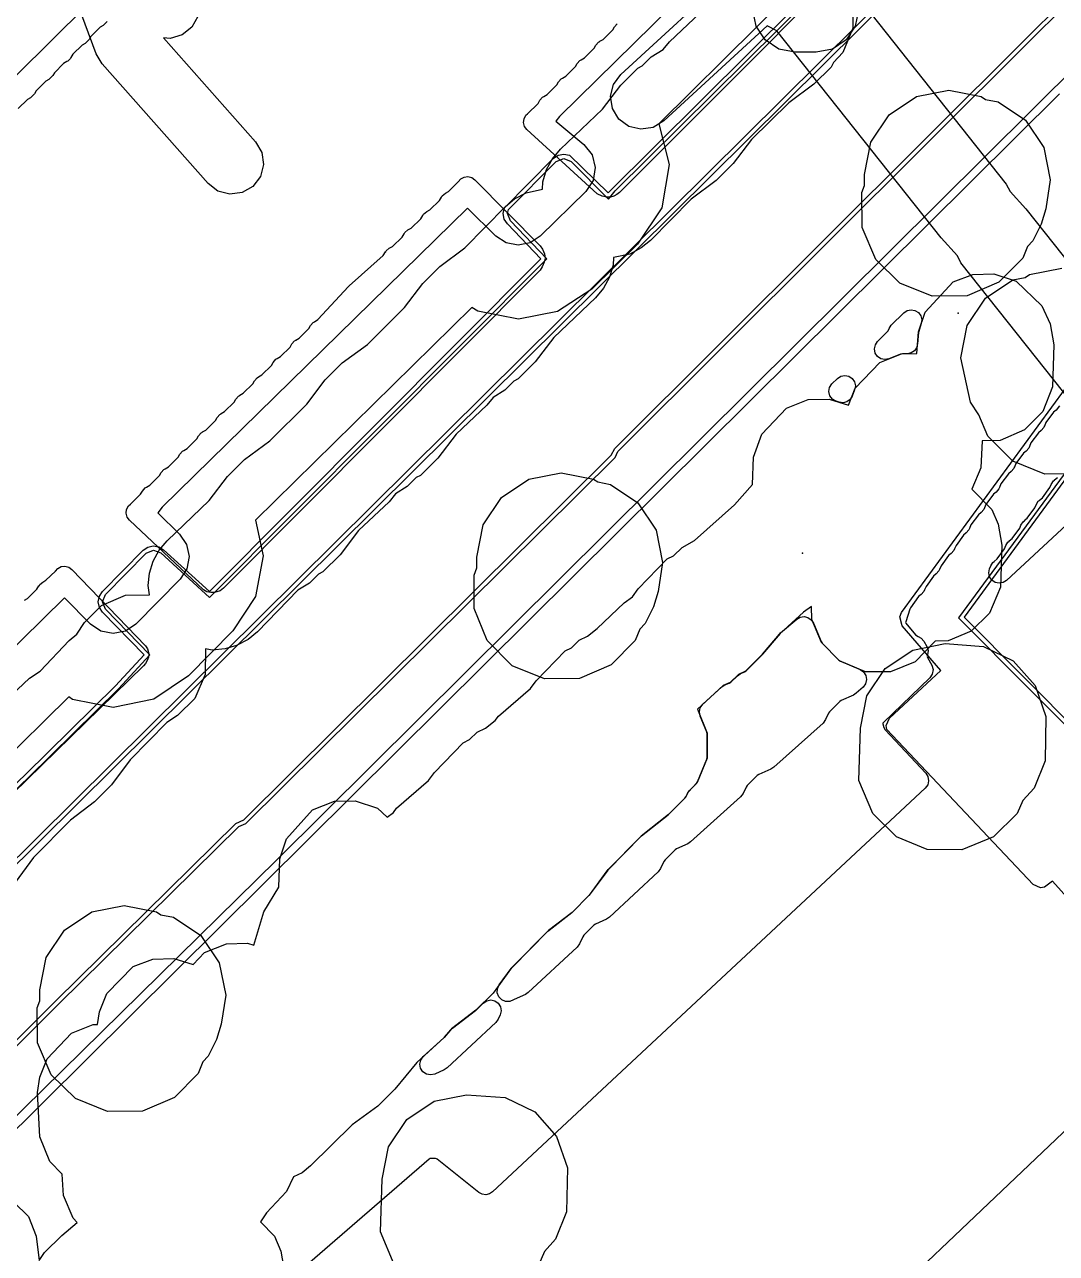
# Model space of a CAD drawing. Header units: metres. Extents: x -2677 to -840, y 169 to 1487.
# Drawn here: x -2150.9 to -2102.1, y 564.7 to 622.9 of the extents above; entities that cross this region are included whole.
import ezdxf

# ---------------------------------------------------------------- set-up
doc = ezdxf.new("R2010")
doc.units = ezdxf.units.M
for name, color, linetype in [('AI_GREENING_ALLOWED_ZONE', 4, 'Continuous'), ('AI_GREENING_EXCLUSIONS', 1, 'Continuous'), ('AI_GREENING_LAWN', 82, 'Continuous'), ('AI_GREENING_REJECTED', 6, 'Continuous')]:
    doc.layers.add(name, color=color, linetype=linetype)

msp = doc.modelspace()

# ---------------------------------------------------------------- linework, layer by layer
at = {"layer": 'AI_GREENING_ALLOWED_ZONE'}
for points in [[(-2110.003, 607.101), (-2110.194, 607.066), (-2110.384, 607.107), (-2110.544, 607.216), (-2110.65, 607.378), (-2110.687, 607.569), (-2110.648, 607.759), (-2110.541, 607.92), (-2110.099, 608.362), (-2110.048, 608.434), (-2109.998, 608.546), (-2109.894, 608.694), (-2109.301, 609.28), (-2109.143, 609.385), (-2108.958, 609.424), (-2108.771, 609.392), (-2108.61, 609.292), (-2108.498, 609.14), (-2108.45, 608.956), (-2108.474, 608.769), (-2108.594, 608.403), (-2108.606, 608.343), (-2108.645, 607.807), (-2108.691, 607.63), (-2108.798, 607.482), (-2108.951, 607.382), (-2109.13, 607.343), (-2109.366, 607.337), (-2109.451, 607.32), (-2110.003, 607.101)], [(-2112.5, 605.09), (-2112.678, 605.19), (-2112.801, 605.353), (-2112.849, 605.551), (-2112.814, 605.752), (-2112.701, 605.922), (-2112.445, 606.175), (-2112.284, 606.281), (-2112.094, 606.319), (-2111.905, 606.282), (-2111.743, 606.176), (-2111.634, 606.016), (-2111.594, 605.828), (-2111.628, 605.637), (-2111.744, 605.34), (-2111.843, 605.182), (-2111.994, 605.071), (-2112.174, 605.023), (-2112.36, 605.045), (-2112.5, 605.09)], [(-2127.777, 576.735), (-2127.96, 576.657), (-2128.16, 576.657), (-2128.343, 576.734), (-2128.482, 576.877), (-2128.554, 577.063), (-2128.548, 577.262), (-2128.464, 577.443), (-2127.897, 578.217), (-2127.85, 578.272), (-2126.154, 579.994), (-2126.101, 580.041), (-2125.018, 580.867), (-2124.993, 580.889), (-2124.208, 581.674), (-2124.183, 581.703), (-2123.34, 582.852), (-2123.294, 582.907), (-2121.763, 584.464), (-2121.718, 584.505), (-2120.46, 585.504), (-2120.439, 585.523), (-2119.667, 586.295), (-2119.62, 586.36), (-2119.545, 586.511), (-2119.458, 586.635), (-2119.115, 586.992), (-2119.064, 587.071), (-2118.633, 588.133), (-2118.615, 588.226), (-2118.615, 589.317), (-2118.633, 589.41), (-2118.946, 590.181), (-2118.982, 590.379), (-2118.938, 590.575), (-2118.82, 590.738), (-2117.915, 591.565), (-2117.771, 591.658), (-2117.564, 591.744), (-2117.489, 591.793), (-2117.178, 592.09), (-2117.05, 592.179), (-2116.839, 592.281), (-2116.771, 592.329), (-2115.998, 593.102), (-2115.984, 593.117), (-2115.188, 594.06), (-2115.132, 594.116), (-2114.368, 594.773), (-2114.206, 594.867), (-2114.02, 594.894), (-2113.838, 594.85), (-2113.684, 594.743), (-2113.581, 594.587), (-2113.215, 593.713), (-2113.164, 593.636), (-2112.377, 592.829), (-2112.295, 592.773), (-2111.368, 592.386), (-2111.202, 592.273), (-2111.094, 592.105), (-2111.061, 591.907), (-2111.107, 591.713), (-2111.227, 591.552), (-2111.556, 591.257), (-2111.685, 591.173), (-2112.262, 590.915), (-2112.336, 590.864), (-2112.813, 590.387), (-2112.862, 590.316), (-2113.003, 590.012), (-2113.123, 589.851), (-2115.46, 587.754), (-2115.59, 587.67), (-2116.167, 587.412), (-2116.241, 587.361), (-2116.718, 586.884), (-2116.767, 586.813), (-2116.908, 586.509), (-2117.027, 586.348), (-2119.396, 584.216), (-2119.526, 584.132), (-2120.057, 583.893), (-2120.131, 583.842), (-2120.608, 583.365), (-2120.658, 583.294), (-2120.815, 582.953), (-2120.929, 582.796), (-2123.239, 580.651), (-2123.374, 580.562), (-2123.902, 580.324), (-2123.976, 580.274), (-2124.453, 579.797), (-2124.503, 579.725), (-2124.66, 579.384), (-2124.774, 579.227), (-2127.084, 577.083), (-2127.219, 576.994), (-2127.748, 576.756), (-2127.777, 576.735)], [(-2131.512, 573.224), (-2131.707, 573.18), (-2131.904, 573.216), (-2132.071, 573.327), (-2132.181, 573.495), (-2132.217, 573.692), (-2132.172, 573.887), (-2132.054, 574.049), (-2131.075, 574.942), (-2131.052, 574.965), (-2130.749, 575.323), (-2130.671, 575.397), (-2129.575, 576.231), (-2129.549, 576.253), (-2129.217, 576.585), (-2129.053, 576.695), (-2128.858, 576.732), (-2128.665, 576.69), (-2128.502, 576.577), (-2128.397, 576.41), (-2128.364, 576.215), (-2128.41, 576.022), (-2128.505, 575.816), (-2128.619, 575.659), (-2130.93, 573.515), (-2131.065, 573.425), (-2131.512, 573.224)]]:
    msp.add_lwpolyline(points, close=True, dxfattribs=at)
at = {"layer": 'AI_GREENING_EXCLUSIONS'}
for points in [[(-2093.867, 640.424), (-2153.902, 580.894)], [(-2093.726, 640.282), (-2153.761, 580.751)], [(-2176.822, 549.261), (-2154.031, 571.886), (-2153.841, 572.305), (-2149.463, 576.696), (-2140.934, 585.085), (-2140.556, 585.263), (-2123.156, 602.537), (-2122.985, 602.857), (-2103.329, 622.454), (-2092.855, 632.832)], [(-2176.681, 549.119), (-2153.842, 571.792), (-2153.7, 572.164), (-2149.321, 576.555), (-2140.794, 584.942), (-2140.453, 585.083), (-2122.976, 602.433), (-2122.844, 602.716), (-2103.188, 622.312), (-2092.715, 632.689)], [(-2111.444, 632.513), (-2125.607, 618.586), (-2125.772, 618.354), (-2124.451, 617.254), (-2124.063, 616.766), (-2123.908, 616.162), (-2124.012, 615.547), (-2124.356, 615.027), (-2126.517, 612.909), (-2126.988, 612.596), (-2127.562, 612.48), (-2128.136, 612.592), (-2128.624, 612.915), (-2129.957, 614.239), (-2144.426, 600.079), (-2144.63, 599.809), (-2143.594, 598.794), (-2143.264, 598.31), (-2143.144, 597.737), (-2143.253, 597.161), (-2143.575, 596.671), (-2145.674, 594.537), (-2146.163, 594.205), (-2146.741, 594.088), (-2147.32, 594.203), (-2147.809, 594.533), (-2149.051, 595.786), (-2158.16, 586.828)], [(-2102.048, 632.429), (-2111.227, 623.918), (-2104.45, 615.381), (-2104.265, 615.021), (-2103.517, 614.206), (-2095.591, 604.223)], [(-2156.851, 581.722), (-2150.887, 587.409), (-2146.625, 591.612), (-2145.278, 593.082), (-2147.245, 595.1), (-2147.392, 595.325), (-2147.444, 595.59), (-2147.391, 595.854), (-2147.243, 596.079), (-2145.323, 598.032), (-2145.103, 598.184), (-2144.843, 598.241), (-2144.579, 598.198), (-2144.351, 598.058), (-2142.181, 596.074), (-2126.484, 611.843), (-2128.072, 613.495), (-2128.218, 613.723), (-2128.267, 613.99), (-2128.21, 614.256), (-2125.897, 616.598), (-2125.669, 616.747), (-2125.401, 616.798), (-2125.134, 616.743), (-2123.298, 614.962), (-2107.799, 630.377)], [(-2156.718, 581.573), (-2150.748, 587.266), (-2146.481, 591.473), (-2145.004, 593.086), (-2147.101, 595.239), (-2147.244, 595.589), (-2147.1, 595.939), (-2145.18, 597.892), (-2144.837, 598.042), (-2144.486, 597.911), (-2142.173, 595.797), (-2126.205, 611.841), (-2127.927, 613.633), (-2128.067, 613.987), (-2128.026, 614.177), (-2125.757, 616.455), (-2125.403, 616.598), (-2125.051, 616.45), (-2123.289, 614.669), (-2122.973, 615.055), (-2107.518, 630.373)], [(-2111.645, 627.406), (-2120.905, 618.231), (-2120.411, 616.31), (-2120.757, 614.26), (-2121.906, 612.528), (-2124.066, 610.41), (-2125.699, 609.342), (-2127.549, 608.98), (-2129.464, 609.354), (-2129.75, 609.533), (-2139.997, 599.459), (-2139.644, 597.769), (-2140.008, 595.85), (-2141.079, 594.217), (-2143.179, 592.082), (-2144.807, 590.979), (-2146.734, 590.588), (-2148.663, 590.972), (-2148.836, 591.088), (-2155.705, 584.333)], [(-2157.899, 614.036), (-2146.378, 625.448)], [(-2098.615, 601.598), (-2106.598, 611.655), (-2106.764, 611.976), (-2107.531, 612.829), (-2115.314, 622.633), (-2115.775, 622.879), (-2120.668, 618.372), (-2121.167, 618.067), (-2121.745, 617.976), (-2122.314, 618.114), (-2122.787, 618.459), (-2123.092, 618.958), (-2123.182, 619.537), (-2123.045, 620.105), (-2122.7, 620.578), (-2117.164, 625.677)], [(-2142.736, 623.322), (-2143.018, 622.809), (-2143.474, 622.443), (-2144.036, 622.279), (-2144.352, 622.314), (-2139.996, 617.389), (-2139.701, 616.884), (-2139.622, 616.304), (-2139.771, 615.738), (-2140.125, 615.272), (-2140.631, 614.977), (-2141.211, 614.898), (-2141.777, 615.048), (-2142.243, 615.402), (-2147.258, 621.071), (-2147.541, 621.544), (-2148.749, 624.803)], [(-2152.143, 590.627), (-2150.706, 591.977), (-2150.193, 592.301), (-2148.829, 593.754), (-2148.457, 594.057), (-2148.101, 594.611), (-2147.291, 595.421), (-2146.152, 595.912), (-2145.02, 595.926), (-2145.079, 596.36), (-2145.017, 596.948), (-2144.84, 597.518), (-2144.564, 598.031), (-2144.184, 598.487), (-2142.189, 600.391), (-2141.325, 601.531), (-2140.515, 602.341), (-2139.327, 603.217), (-2137.566, 604.96), (-2136.702, 606.1), (-2135.892, 606.911), (-2134.704, 607.786), (-2132.943, 609.529), (-2132.079, 610.669), (-2131.268, 611.48), (-2130.081, 612.355), (-2128.159, 614.324), (-2127.729, 614.678), (-2127.182, 614.969), (-2126.414, 615.135), (-2126.4, 615.486), (-2126.22, 616.066), (-2125.938, 616.582), (-2125.562, 617.035), (-2123.572, 618.926), (-2122.704, 620.065), (-2121.894, 620.876), (-2121.684, 620.984), (-2121.259, 621.408), (-2120.703, 621.752), (-2120.399, 622.125), (-2118.943, 623.489)], [(-2111.728, 624.022), (-2111.714, 622.767), (-2112.181, 621.615), (-2112.632, 621.146), (-2112.747, 620.921), (-2113.557, 620.11), (-2114.747, 619.235), (-2116.515, 617.49), (-2117.376, 616.358), (-2118.186, 615.547), (-2119.376, 614.672), (-2121.302, 612.704), (-2121.73, 612.353), (-2122.28, 612.061), (-2123.045, 611.896), (-2123.058, 611.545), (-2123.237, 610.968), (-2123.52, 610.449), (-2123.894, 609.999), (-2125.88, 608.108), (-2126.75, 606.961), (-2127.561, 606.151), (-2127.768, 606.044), (-2128.194, 605.618), (-2128.748, 605.275), (-2129.05, 604.903), (-2130.503, 603.539), (-2131.373, 602.392), (-2132.184, 601.582), (-2132.391, 601.475), (-2132.817, 601.049), (-2133.371, 600.706), (-2133.673, 600.334), (-2135.126, 598.97), (-2135.997, 597.823), (-2136.807, 597.013), (-2137.014, 596.906), (-2137.44, 596.48), (-2137.994, 596.137), (-2139.903, 594.177), (-2140.347, 593.814), (-2140.897, 593.522), (-2141.43, 593.361), (-2142.056, 593.299), (-2142.375, 593.358), (-2142.388, 592.148), (-2142.879, 591.009), (-2143.689, 590.199), (-2144.196, 589.869), (-2145.939, 588.107), (-2146.815, 586.919), (-2147.625, 586.109), (-2148.765, 585.245), (-2150.508, 583.483), (-2151.383, 582.296)], [(-2100.964, 621.137), (-2138.999, 583.35), (-2154.684, 567.957), (-2153.012, 556.02)], [(-2100.954, 601.655), (-2102.615, 601.639), (-2104.137, 602.259), (-2105.324, 603.446), (-2105.743, 604.448), (-2106.146, 605.05), (-2106.607, 607.146), (-2106.303, 608.677), (-2105.435, 609.974), (-2104.138, 610.842), (-2103.555, 610.957), (-2103.35, 611.095), (-2101.819, 611.399)], [(-2152.155, 567.827), (-2150.744, 566.47), (-2150.383, 565.541), (-2150.251, 564.382), (-2149.989, 564.767), (-2149.179, 565.577), (-2148.447, 566.182), (-2148.635, 566.392), (-2149.088, 567.476), (-2149.16, 568.481), (-2149.743, 569.085), (-2150.213, 570.25), (-2150.328, 572.34), (-2150.211, 573.067), (-2149.872, 573.942), (-2148.712, 575.164), (-2147.682, 575.571), (-2147.483, 575.576), (-2147.384, 576.167), (-2147.045, 577.042), (-2145.786, 578.321), (-2144.855, 578.671), (-2143.861, 578.698), (-2142.955, 578.411), (-2142.409, 578.987), (-2141.379, 579.394), (-2140.385, 579.421), (-2140.075, 579.323), (-2139.609, 580.906), (-2138.902, 582.07), (-2138.846, 583.416), (-2138.535, 584.362), (-2137.297, 585.735), (-2136.267, 586.143), (-2135.273, 586.169), (-2134.223, 585.817), (-2133.768, 585.387), (-2133.471, 585.618), (-2133.318, 585.824), (-2131.801, 587.125), (-2131.529, 587.502), (-2130.16, 588.918), (-2129.861, 589.063), (-2129.5, 589.424), (-2129.102, 589.605), (-2128.646, 589.973), (-2128.492, 590.179), (-2126.975, 591.48), (-2126.704, 591.856), (-2125.334, 593.273), (-2125.036, 593.418), (-2124.675, 593.779), (-2124.277, 593.96), (-2123.82, 594.327), (-2122.547, 595.544), (-2122.15, 595.835), (-2121.878, 596.211), (-2120.508, 597.627), (-2120.21, 597.772), (-2119.793, 598.171), (-2119.215, 598.497), (-2117.324, 600.19), (-2116.472, 601.147), (-2116.411, 602.443), (-2116.022, 603.541), (-2114.862, 604.763), (-2113.832, 605.17), (-2112.838, 605.196), (-2111.914, 604.904), (-2111.601, 605.707), (-2110.44, 606.929), (-2109.41, 607.336), (-2108.678, 607.356), (-2108.604, 608.374), (-2108.293, 609.32), (-2106.956, 610.75), (-2106.025, 611.101), (-2105.031, 611.127), (-2103.981, 610.775), (-2102.757, 609.617), (-2102.371, 608.761), (-2102.189, 607.771), (-2102.254, 605.78), (-2102.724, 604.615), (-2103.58, 603.737), (-2104.73, 603.239), (-2105.584, 603.223), (-2105.656, 601.933), (-2106.077, 600.927), (-2105.138, 599.972), (-2104.838, 599.263), (-2104.656, 598.273), (-2104.721, 596.282), (-2105.236, 595.05), (-2106.113, 594.195), (-2107.196, 593.741), (-2107.812, 593.725), (-2108.758, 592.748), (-2109.923, 592.278), (-2111.11, 592.278), (-2112.342, 592.793), (-2113.197, 593.67), (-2113.65, 594.753), (-2113.667, 595.376), (-2114.049, 595.095), (-2115.162, 594.09), (-2115.99, 593.109), (-2116.801, 592.299), (-2117.121, 592.145), (-2117.522, 591.762), (-2117.851, 591.624), (-2119.076, 590.503), (-2118.615, 589.366), (-2118.615, 588.178), (-2119.082, 587.027), (-2119.511, 586.58), (-2119.638, 586.323), (-2120.449, 585.513), (-2121.742, 584.486), (-2123.319, 582.882), (-2124.195, 581.688), (-2125.005, 580.877), (-2126.129, 580.02), (-2127.875, 578.246), (-2128.751, 577.052), (-2129.561, 576.241), (-2130.714, 575.364), (-2131.063, 574.953), (-2132.363, 573.767), (-2133.397, 572.507), (-2134.207, 571.697), (-2135.428, 570.822), (-2137.394, 568.87), (-2137.794, 568.546), (-2138.205, 568.351), (-2138.535, 567.66), (-2139.483, 566.648), (-2139.761, 566.223), (-2139.105, 565.537), (-2138.805, 564.827), (-2138.623, 563.838)], [(-2101.02, 580.986), (-2102.256, 582.366), (-2102.639, 582.071), (-2102.829, 582.042), (-2103.171, 582.197), (-2110.104, 589.536), (-2110.137, 589.729), (-2109.977, 590.08), (-2107.547, 592.338), (-2109.378, 594.459), (-2109.492, 594.877), (-2109.404, 595.081), (-2101.641, 605.698)], [(-2099.346, 604.856), (-2106.71, 594.836), (-2075.968, 563.927)], [(-2099.158, 604.79), (-2106.446, 594.858), (-2075.969, 564.209)]]:
    msp.add_lwpolyline(points, dxfattribs=at)
for points in [[(-2112.031, 622.211), (-2112.68, 621.778), (-2113.445, 621.625), (-2114.445, 621.625), (-2115.21, 621.778), (-2115.859, 622.211), (-2116.293, 622.86), (-2116.445, 623.625), (-2116.445, 624.625), (-2116.293, 625.391), (-2115.859, 626.04), (-2115.21, 626.473), (-2114.445, 626.625), (-2113.445, 626.625), (-2112.68, 626.473), (-2112.031, 626.04), (-2111.597, 625.391), (-2111.445, 624.625), (-2111.445, 623.625), (-2111.597, 622.86), (-2112.031, 622.211)], [(-2105.638, 619.524), (-2105.439, 619.391), (-2104.836, 619.271), (-2103.538, 618.404), (-2102.671, 617.106), (-2102.367, 615.576), (-2102.574, 614.205), (-2102.8, 613.48), (-2103.192, 612.69), (-2103.441, 612.422), (-2103.671, 611.874), (-2104.794, 610.73), (-2106.302, 610.083), (-2107.963, 610.067), (-2109.486, 610.687), (-2110.63, 611.81), (-2111.277, 613.318), (-2111.293, 614.979), (-2111.169, 615.316), (-2111.169, 615.829), (-2110.864, 617.359), (-2109.997, 618.657), (-2108.699, 619.524), (-2107.169, 619.829), (-2105.638, 619.524)], [(-2123.795, 601.27), (-2123.192, 601.151), (-2121.895, 600.283), (-2121.027, 598.986), (-2120.723, 597.455), (-2120.93, 596.085), (-2121.156, 595.359), (-2121.549, 594.57), (-2121.798, 594.302), (-2122.027, 593.753), (-2123.151, 592.609), (-2124.659, 591.962), (-2126.32, 591.947), (-2127.842, 592.567), (-2129.029, 593.753), (-2129.649, 595.276), (-2129.649, 596.859), (-2129.525, 597.196), (-2129.525, 597.708), (-2129.221, 599.239), (-2128.353, 600.536), (-2127.056, 601.404), (-2125.525, 601.708), (-2123.994, 601.404), (-2123.795, 601.27)], [(-2103.082, 591.63), (-2102.572, 590.155), (-2102.613, 588.065), (-2103.133, 586.769), (-2103.66, 586.182), (-2103.928, 585.57), (-2105.057, 584.457), (-2106.559, 583.841), (-2108.201, 583.853), (-2109.645, 584.457), (-2110.774, 585.57), (-2111.422, 587.12), (-2111.349, 589.612), (-2111.045, 591.143), (-2110.177, 592.44), (-2108.88, 593.308), (-2107.349, 593.612), (-2105.522, 593.479), (-2104.118, 592.797), (-2103.082, 591.63)], [(-2144.683, 580.901), (-2144.484, 580.767), (-2143.881, 580.648), (-2142.584, 579.78), (-2141.716, 578.483), (-2141.412, 576.952), (-2141.619, 575.581), (-2141.845, 574.856), (-2142.238, 574.066), (-2142.487, 573.799), (-2142.716, 573.25), (-2143.839, 572.106), (-2145.348, 571.459), (-2147.009, 571.443), (-2148.531, 572.063), (-2149.675, 573.186), (-2150.322, 574.695), (-2150.338, 576.356), (-2150.214, 576.692), (-2150.214, 577.205), (-2149.91, 578.736), (-2149.042, 580.033), (-2147.745, 580.901), (-2146.214, 581.205), (-2144.683, 580.901)], [(-2125.742, 570.26), (-2125.232, 568.785), (-2125.273, 566.695), (-2125.793, 565.399), (-2126.32, 564.812), (-2126.588, 564.2), (-2127.717, 563.087), (-2129.219, 562.471), (-2130.861, 562.483), (-2132.305, 563.087), (-2133.434, 564.2), (-2134.082, 565.75), (-2134.009, 568.242), (-2133.705, 569.773), (-2132.837, 571.07), (-2131.54, 571.938), (-2130.009, 572.242), (-2128.182, 572.109), (-2126.778, 571.427), (-2125.742, 570.26)]]:
    msp.add_lwpolyline(points, close=True, dxfattribs=at)
at = {"layer": 'AI_GREENING_LAWN'}
for points in [[(-2046.914, 649.985), (-2104.436, 596.603), (-2104.598, 596.502), (-2104.786, 596.469), (-2104.972, 596.509), (-2105.13, 596.616), (-2105.237, 596.774), (-2105.276, 596.961), (-2105.243, 597.149), (-2105.186, 597.298), (-2105.085, 597.459), (-2105.023, 597.504), (-2105.027, 597.509), (-2104.886, 597.625), (-2104.528, 598.108), (-2104.469, 598.262), (-2104.368, 598.423), (-2104.306, 598.469), (-2104.31, 598.474), (-2104.169, 598.589), (-2103.812, 599.073), (-2103.752, 599.227), (-2103.752, 599.227), (-2103.652, 599.388), (-2103.59, 599.433), (-2103.594, 599.438), (-2103.452, 599.554), (-2103.095, 600.037), (-2103.036, 600.191), (-2102.935, 600.353), (-2102.873, 600.398), (-2102.877, 600.403), (-2102.736, 600.519), (-2102.378, 601.002), (-2102.319, 601.156), (-2102.218, 601.317), (-2102.156, 601.362), (-2102.16, 601.368), (-2102.019, 601.483)], [(-2107.763, 630.019), (-2122.771, 614.974), (-2122.887, 614.888), (-2123.033, 614.809), (-2123.197, 614.754), (-2123.37, 614.759), (-2123.583, 614.802), (-2123.821, 614.923), (-2127.144, 617.964), (-2127.255, 618.113), (-2127.304, 618.292), (-2127.285, 618.477), (-2127.199, 618.642), (-2127.118, 618.713), (-2126.62, 619.204), (-2126.538, 619.348), (-2126.413, 619.491), (-2126.345, 619.527), (-2126.348, 619.532), (-2126.348, 619.532), (-2126.191, 619.625), (-2125.735, 620.075), (-2125.653, 620.218), (-2125.528, 620.362), (-2125.46, 620.397), (-2125.463, 620.403), (-2125.306, 620.495), (-2124.85, 620.945), (-2124.767, 621.089), (-2124.643, 621.232), (-2124.575, 621.268), (-2124.578, 621.273), (-2124.421, 621.366), (-2123.965, 621.816), (-2123.882, 621.959), (-2123.758, 622.103), (-2123.69, 622.138), (-2123.693, 622.144), (-2123.535, 622.236), (-2123.079, 622.686), (-2122.997, 622.83), (-2122.873, 622.973)], [(-2147.018, 623.081), (-2147.208, 622.892), (-2147.349, 622.814), (-2147.801, 622.365), (-2147.88, 622.226), (-2148.071, 622.037), (-2148.21, 621.959), (-2148.646, 621.528), (-2148.741, 621.371), (-2148.743, 621.373), (-2148.768, 621.323), (-2148.884, 621.208), (-2148.934, 621.183), (-2148.933, 621.181), (-2149.09, 621.088), (-2149.524, 620.655), (-2149.603, 620.516), (-2149.794, 620.327), (-2149.934, 620.248), (-2150.386, 619.8), (-2150.465, 619.66), (-2150.656, 619.472), (-2150.795, 619.393), (-2151.232, 618.962)], [(-2152.725, 556.524), (-2154.201, 565.117), (-2154.203, 565.135), (-2154.471, 567.128), (-2154.449, 567.356), (-2154.4, 567.5), (-2154.279, 567.694), (-2101.929, 619.663)], [(-2101.933, 604.878), (-2102.088, 604.672), (-2102.215, 604.572), (-2102.571, 604.087), (-2102.639, 603.918), (-2102.645, 603.921), (-2102.67, 603.848), (-2102.794, 603.704), (-2102.924, 603.602), (-2103.28, 603.117), (-2103.349, 602.948), (-2103.355, 602.95), (-2103.38, 602.878), (-2103.504, 602.734), (-2103.634, 602.631), (-2103.99, 602.147), (-2104.058, 601.977), (-2104.064, 601.98), (-2104.089, 601.907), (-2104.213, 601.763), (-2104.343, 601.661), (-2104.699, 601.176), (-2104.768, 601.007), (-2104.774, 601.009), (-2104.799, 600.937), (-2104.923, 600.793), (-2105.053, 600.691), (-2105.409, 600.206), (-2105.477, 600.037), (-2105.483, 600.039), (-2105.508, 599.967), (-2105.632, 599.823), (-2105.762, 599.72), (-2106.118, 599.236), (-2106.187, 599.066), (-2106.193, 599.069), (-2106.218, 598.996), (-2106.342, 598.852), (-2106.472, 598.75), (-2106.828, 598.265), (-2106.896, 598.096), (-2106.902, 598.098), (-2106.927, 598.026), (-2107.051, 597.882), (-2107.181, 597.78), (-2107.537, 597.295), (-2107.606, 597.126), (-2107.612, 597.128), (-2107.637, 597.056), (-2107.761, 596.912), (-2107.891, 596.809), (-2108.246, 596.325), (-2108.315, 596.155), (-2108.321, 596.158), (-2108.346, 596.085), (-2108.47, 595.942), (-2108.6, 595.839), (-2108.985, 595.312), (-2109.021, 595.241), (-2109.211, 594.646), (-2109.216, 594.607), (-2109.197, 594.574), (-2108.742, 594.032), (-2108.623, 593.952), (-2108.475, 593.871), (-2108.357, 593.731), (-2108.215, 593.483), (-2108.152, 593.285), (-2108.175, 593.078), (-2108.185, 593.046), (-2108.191, 592.998), (-2108.177, 592.952), (-2107.977, 592.59), (-2107.916, 592.383), (-2107.949, 592.168), (-2108.069, 591.988), (-2110.266, 589.88), (-2110.29, 589.847), (-2110.286, 589.807), (-2110.241, 589.635), (-2110.182, 589.53), (-2108.258, 587.477), (-2108.155, 587.311), (-2108.123, 587.119), (-2108.167, 586.929), (-2108.281, 586.77), (-2128.773, 567.636), (-2128.922, 567.54), (-2129.095, 567.502), (-2129.271, 567.527), (-2129.427, 567.611), (-2131.4, 569.191), (-2131.433, 569.21), (-2131.472, 569.217), (-2131.696, 569.224), (-2131.74, 569.217), (-2131.778, 569.195), (-2141.654, 560.628)], [(-2150.939, 595.676), (-2150.795, 595.756), (-2150.353, 596.188), (-2150.258, 596.344), (-2150.252, 596.341), (-2150.216, 596.408), (-2150.07, 596.53), (-2149.926, 596.61), (-2149.477, 597.05), (-2149.365, 597.175), (-2149.203, 597.258), (-2149.023, 597.278), (-2148.847, 597.232), (-2148.699, 597.127), (-2145.203, 593.503), (-2145.107, 593.362), (-2145.064, 593.198), (-2145.058, 593.123), (-2145.067, 592.975), (-2145.12, 592.836), (-2145.215, 592.667), (-2145.302, 592.553), (-2157.018, 581.128)], [(-2118.113, 554.899), (-2097.284, 574.693)]]:
    msp.add_lwpolyline(points, dxfattribs=at)
msp.add_lwpolyline([(-2145.164, 601.02), (-2145.168, 601.026), (-2145.01, 601.119), (-2144.554, 601.569), (-2144.472, 601.712), (-2144.347, 601.856), (-2144.279, 601.891), (-2144.282, 601.896), (-2144.125, 601.989), (-2143.669, 602.439), (-2143.586, 602.582), (-2143.462, 602.726), (-2143.394, 602.761), (-2143.397, 602.767), (-2143.24, 602.86), (-2142.783, 603.31), (-2142.701, 603.453), (-2142.577, 603.597), (-2142.509, 603.632), (-2142.512, 603.637), (-2142.354, 603.73), (-2141.898, 604.18), (-2141.816, 604.323), (-2141.692, 604.467), (-2141.623, 604.502), (-2141.627, 604.508), (-2141.469, 604.601), (-2141.013, 605.051), (-2140.931, 605.194), (-2140.806, 605.338), (-2140.738, 605.373), (-2140.741, 605.378), (-2140.584, 605.471), (-2140.128, 605.921), (-2140.045, 606.064), (-2139.921, 606.208), (-2139.853, 606.243), (-2139.856, 606.249), (-2139.699, 606.342), (-2139.243, 606.792), (-2139.16, 606.935), (-2139.036, 607.079), (-2138.968, 607.114), (-2138.971, 607.119), (-2138.813, 607.212), (-2138.357, 607.662), (-2138.275, 607.805), (-2138.151, 607.949), (-2138.082, 607.984), (-2138.086, 607.99), (-2137.928, 608.083), (-2137.472, 608.533), (-2137.39, 608.676), (-2137.266, 608.82), (-2137.208, 608.849), (-2137.211, 608.854), (-2137.041, 608.96), (-2135.602, 610.523), (-2135.567, 610.557), (-2133.954, 611.996), (-2133.846, 612.163), (-2133.841, 612.16), (-2133.81, 612.218), (-2133.664, 612.339), (-2133.52, 612.419), (-2133.062, 612.868), (-2132.967, 613.024), (-2132.961, 613.02), (-2132.925, 613.088), (-2132.779, 613.21), (-2132.635, 613.29), (-2132.177, 613.738), (-2132.082, 613.894), (-2132.076, 613.891), (-2132.04, 613.959), (-2131.894, 614.08), (-2131.749, 614.16), (-2131.292, 614.609), (-2131.196, 614.765), (-2131.191, 614.761), (-2131.155, 614.829), (-2131.009, 614.951), (-2130.864, 615.031), (-2130.406, 615.479), (-2130.398, 615.494), (-2130.277, 615.628), (-2130.117, 615.711), (-2129.938, 615.732), (-2129.763, 615.688), (-2129.616, 615.585), (-2126.521, 612.46), (-2126.414, 612.299), (-2126.321, 612.072), (-2126.283, 611.878), (-2126.324, 611.684), (-2126.422, 611.456), (-2126.527, 611.301), (-2141.516, 596.236), (-2141.591, 596.174), (-2141.678, 596.116), (-2141.949, 596.031), (-2142.11, 596.028), (-2142.298, 596.062), (-2142.46, 596.163), (-2145.972, 599.46), (-2146.08, 599.609), (-2146.128, 599.787), (-2146.107, 599.971), (-2146.022, 600.134), (-2145.926, 600.218), (-2145.439, 600.698), (-2145.357, 600.841), (-2145.232, 600.985), (-2145.164, 601.02)], close=True, dxfattribs=at)
at = {"layer": 'AI_GREENING_REJECTED'}
for p in [(-2106.73, 609.26), (-2114.1, 597.89)]:
    msp.add_point(p, dxfattribs=at)

doc.saveas('drawing.dxf')
